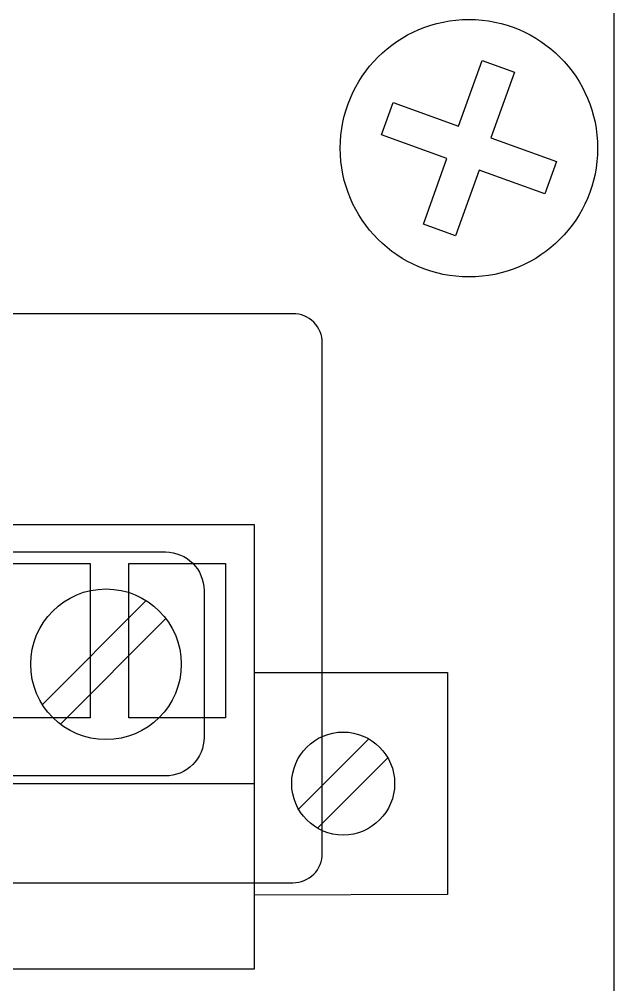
# Model space of a CAD drawing. Extents: x 1 to 23.8, y 0.2 to 17.
# Drawn here: x 22.394 to 23, y 4.358 to 5.342 of the extents above; entities that cross this region are included whole.
import ezdxf

# ---------------------------------------------------------------- set-up
doc = ezdxf.new("R2010")
doc.units = 0
doc.header["$MEASUREMENT"] = 0
for name, color, linetype in [('3_01__0-__EMPTY', 7, 'CONTINUOUS'), ('3_02__9X__RTD', 7, 'CONTINUOUS'), ('3_03__91__RTD_TC', 7, 'CONTINUOUS'), ('3_04__1-___4__DI__4__DO__S', 7, 'CONTINUOUS'), ('3_05__B-___4__DI__4__DO__F', 7, 'CONTINUOUS'), ('3_06__C-___4__DI__3__DO', 7, 'CONTINUOUS'), ('3_07__2X___8__DO__STD_FORM', 7, 'CONTINUOUS'), ('3_08__2A___8__DO__STD_FORM', 7, 'CONTINUOUS'), ('3_09__2B___8__DO__STD__6__', 7, 'CONTINUOUS'), ('3_10__2C___8__DO__STD__2__', 7, 'CONTINUOUS'), ('3_11__3-___8__DI', 7, 'CONTINUOUS'), ('3_12__D-___14__DI', 7, 'CONTINUOUS'), ('3_13__5-___8__AI', 7, 'CONTINUOUS'), ('3_14__6-___4__AI__4__AO', 7, 'CONTINUOUS'), ('6_00_____DWG', 7, 'CONTINUOUS')]:
    doc.layers.add(name, color=color, linetype=linetype)

msp = doc.modelspace()

# ---------------------------------------------------------------- linework, layer by layer
at = {"layer": '3_01__0-__EMPTY'}
msp.add_lwpolyline([(21.05023, 4.46197), (22.01545, 4.46197, 0.414214), (22.04534, 4.49185), (22.04534, 4.50697), (22.28534, 4.50697), (22.28534, 4.49185, 0.414214), (22.31523, 4.46197), (22.67295, 4.46197, 0.414973), (22.70284, 4.49185), (22.70284, 5.01208, 0.414973), (22.67295, 5.04197), (22.31523, 5.04197, 0.414214), (22.28534, 5.01208), (22.28534, 4.99697), (22.04534, 4.99697), (22.04534, 5.01208, 0.414214), (22.01545, 5.04197), (21.05023, 5.04197, 0.414214)], format="xyb", dxfattribs=at)
at = {"layer": '3_02__9X__RTD'}
for points in [[(20.54697, 4.3741), (22.63358, 4.3741), (22.63358, 4.82686), (20.54697, 4.82686)], [(22.36784, 4.78749), (22.46626, 4.78749), (22.46626, 4.63001), (22.36784, 4.63001)], [(22.50563, 4.78749), (22.60406, 4.78749), (22.60406, 4.63001), (22.50563, 4.63001)]]:
    msp.add_lwpolyline(points, close=True, dxfattribs=at)
for points in [[(22.63358, 4.67627), (22.83043, 4.67627), (22.83043, 4.44989), (22.63358, 4.44929)], [(22.75039, 4.60854), (22.67867, 4.53682)], [(22.69788, 4.51761), (22.7696, 4.58933)], [(20.54697, 4.56308), (22.63358, 4.56308)]]:
    msp.add_lwpolyline(points, dxfattribs=at)
msp.add_circle((22.72413, 4.56308), 0.0525, dxfattribs=at)
at = {"layer": '3_03__91__RTD_TC'}
for points in [[(20.54697, 4.3741), (22.63358, 4.3741), (22.63358, 4.82686), (20.54697, 4.82686)], [(22.36784, 4.78749), (22.46626, 4.78749), (22.46626, 4.63001), (22.36784, 4.63001)], [(22.50563, 4.78749), (22.60406, 4.78749), (22.60406, 4.63001), (22.50563, 4.63001)]]:
    msp.add_lwpolyline(points, close=True, dxfattribs=at)
for points in [[(22.63358, 4.67627), (22.83043, 4.67627), (22.83043, 4.44989), (22.63358, 4.44929)], [(22.75039, 4.60854), (22.67867, 4.53682)], [(22.69788, 4.51761), (22.7696, 4.58933)], [(20.54697, 4.56308), (22.63358, 4.56308)]]:
    msp.add_lwpolyline(points, dxfattribs=at)
msp.add_circle((22.72413, 4.56308), 0.0525, dxfattribs=at)
at = {"layer": '3_04__1-___4__DI__4__DO__S'}
msp.add_lwpolyline([(22.38224, 4.79911), (22.54287, 4.79911, -0.414169), (22.58224, 4.75974), (22.58224, 4.61016, -0.414258), (22.54287, 4.5708), (22.38224, 4.5708)], format="xyb", dxfattribs=at)
for points in [[(22.41737, 4.64361), (22.52329, 4.74952)], [(22.43574, 4.62357), (22.54333, 4.73114)]]:
    msp.add_lwpolyline(points, dxfattribs=at)
msp.add_circle((22.48224, 4.68465), 0.07677, dxfattribs=at)
at = {"layer": '3_05__B-___4__DI__4__DO__F'}
msp.add_lwpolyline([(22.38224, 4.79911), (22.54287, 4.79911, -0.414169), (22.58224, 4.75974), (22.58224, 4.61016, -0.414258), (22.54287, 4.5708), (22.38224, 4.5708)], format="xyb", dxfattribs=at)
for points in [[(22.41737, 4.64361), (22.52329, 4.74952)], [(22.43574, 4.62357), (22.54333, 4.73114)]]:
    msp.add_lwpolyline(points, dxfattribs=at)
msp.add_circle((22.48224, 4.68465), 0.07677, dxfattribs=at)
at = {"layer": '3_06__C-___4__DI__3__DO'}
msp.add_lwpolyline([(22.38224, 4.79911), (22.54287, 4.79911, -0.414169), (22.58224, 4.75974), (22.58224, 4.61016, -0.414258), (22.54287, 4.5708), (22.38224, 4.5708)], format="xyb", dxfattribs=at)
for points in [[(22.41737, 4.64361), (22.52329, 4.74952)], [(22.43574, 4.62357), (22.54333, 4.73114)]]:
    msp.add_lwpolyline(points, dxfattribs=at)
msp.add_circle((22.48224, 4.68465), 0.07677, dxfattribs=at)
at = {"layer": '3_07__2X___8__DO__STD_FORM'}
msp.add_lwpolyline([(22.38224, 4.79911), (22.54287, 4.79911, -0.414169), (22.58224, 4.75974), (22.58224, 4.61016, -0.414258), (22.54287, 4.5708), (22.38224, 4.5708)], format="xyb", dxfattribs=at)
for points in [[(22.41737, 4.64361), (22.52329, 4.74952)], [(22.43574, 4.62357), (22.54333, 4.73114)]]:
    msp.add_lwpolyline(points, dxfattribs=at)
msp.add_circle((22.48224, 4.68465), 0.07677, dxfattribs=at)
at = {"layer": '3_08__2A___8__DO__STD_FORM'}
msp.add_lwpolyline([(22.38224, 4.79911), (22.54287, 4.79911, -0.414169), (22.58224, 4.75974), (22.58224, 4.61016, -0.414258), (22.54287, 4.5708), (22.38224, 4.5708)], format="xyb", dxfattribs=at)
for points in [[(22.41737, 4.64361), (22.52329, 4.74952)], [(22.43574, 4.62357), (22.54333, 4.73114)]]:
    msp.add_lwpolyline(points, dxfattribs=at)
msp.add_circle((22.48224, 4.68465), 0.07677, dxfattribs=at)
at = {"layer": '3_09__2B___8__DO__STD__6__'}
msp.add_lwpolyline([(22.38224, 4.79911), (22.54287, 4.79911, -0.414169), (22.58224, 4.75974), (22.58224, 4.61016, -0.414258), (22.54287, 4.5708), (22.38224, 4.5708)], format="xyb", dxfattribs=at)
for points in [[(22.41737, 4.64361), (22.52329, 4.74952)], [(22.43574, 4.62357), (22.54333, 4.73114)]]:
    msp.add_lwpolyline(points, dxfattribs=at)
msp.add_circle((22.48224, 4.68465), 0.07677, dxfattribs=at)
at = {"layer": '3_10__2C___8__DO__STD__2__'}
msp.add_lwpolyline([(22.38224, 4.79911), (22.54287, 4.79911, -0.414169), (22.58224, 4.75974), (22.58224, 4.61016, -0.414258), (22.54287, 4.5708), (22.38224, 4.5708)], format="xyb", dxfattribs=at)
for points in [[(22.41737, 4.64361), (22.52329, 4.74952)], [(22.43574, 4.62357), (22.54333, 4.73114)]]:
    msp.add_lwpolyline(points, dxfattribs=at)
msp.add_circle((22.48224, 4.68465), 0.07677, dxfattribs=at)
at = {"layer": '3_11__3-___8__DI'}
msp.add_lwpolyline([(22.38224, 4.79911), (22.54287, 4.79911, -0.414169), (22.58224, 4.75974), (22.58224, 4.61016, -0.414258), (22.54287, 4.5708), (22.38224, 4.5708)], format="xyb", dxfattribs=at)
for points in [[(22.41737, 4.64361), (22.52329, 4.74952)], [(22.43574, 4.62357), (22.54333, 4.73114)]]:
    msp.add_lwpolyline(points, dxfattribs=at)
msp.add_circle((22.48224, 4.68465), 0.07677, dxfattribs=at)
at = {"layer": '3_12__D-___14__DI'}
msp.add_lwpolyline([(22.38224, 4.79911), (22.54287, 4.79911, -0.414169), (22.58224, 4.75974), (22.58224, 4.61016, -0.414258), (22.54287, 4.5708), (22.38224, 4.5708)], format="xyb", dxfattribs=at)
for points in [[(22.41737, 4.64361), (22.52329, 4.74952)], [(22.43574, 4.62357), (22.54333, 4.73114)]]:
    msp.add_lwpolyline(points, dxfattribs=at)
msp.add_circle((22.48224, 4.68465), 0.07677, dxfattribs=at)
at = {"layer": '3_13__5-___8__AI'}
msp.add_lwpolyline([(22.38224, 4.79911), (22.54287, 4.79911, -0.414169), (22.58224, 4.75974), (22.58224, 4.61016, -0.414258), (22.54287, 4.5708), (22.38224, 4.5708)], format="xyb", dxfattribs=at)
for points in [[(22.41737, 4.64361), (22.52329, 4.74952)], [(22.43574, 4.62357), (22.54333, 4.73114)]]:
    msp.add_lwpolyline(points, dxfattribs=at)
msp.add_circle((22.48224, 4.68465), 0.07677, dxfattribs=at)
at = {"layer": '3_14__6-___4__AI__4__AO'}
msp.add_lwpolyline([(22.38224, 4.79911), (22.54287, 4.79911, -0.414169), (22.58224, 4.75974), (22.58224, 4.61016, -0.414258), (22.54287, 4.5708), (22.38224, 4.5708)], format="xyb", dxfattribs=at)
for points in [[(22.41737, 4.64361), (22.52329, 4.74952)], [(22.43574, 4.62357), (22.54333, 4.73114)]]:
    msp.add_lwpolyline(points, dxfattribs=at)
msp.add_circle((22.48224, 4.68465), 0.07677, dxfattribs=at)
at = {"layer": '6_00_____DWG'}
msp.add_lwpolyline([(17.97047, 8.85228), (22.63583, 8.85228, -0.414214), (22.71457, 8.77354), (22.71457, 8.68496, 0.414214), (22.83268, 8.56685), (22.92126, 8.56685, -0.414213), (23, 8.48811), (23, 1.93299, -0.414213), (22.92126, 1.85425), (22.83268, 1.85425, 0.414213), (22.71457, 1.73614), (22.71457, 1.64756, -0.414213), (22.63583, 1.56882, -0.000001), (17.97047, 1.56882, -0.414214), (17.89173, 1.64756), (17.89173, 1.73614, 0.414214), (17.77362, 1.85425), (17.68504, 1.85425, -0.414214), (17.6063, 1.93299), (17.6063, 8.48811, -0.414213), (17.68504, 8.56685), (17.77362, 8.56685, 0.414213), (17.89173, 8.68496), (17.89173, 8.77354, -0.414213)], format="xyb", close=True, dxfattribs=at)
msp.add_lwpolyline([(22.86597, 5.29989), (22.8989, 5.28801), (22.87479, 5.22116), (22.94164, 5.19704), (22.92977, 5.16412), (22.86291, 5.18823), (22.8388, 5.12137), (22.80588, 5.13325), (22.82999, 5.2001), (22.76313, 5.22422), (22.77501, 5.25714), (22.84186, 5.23303)], close=True, dxfattribs=at)
msp.add_circle((22.85239, 5.21063), 0.13125, dxfattribs=at)

doc.saveas('drawing.dxf')
